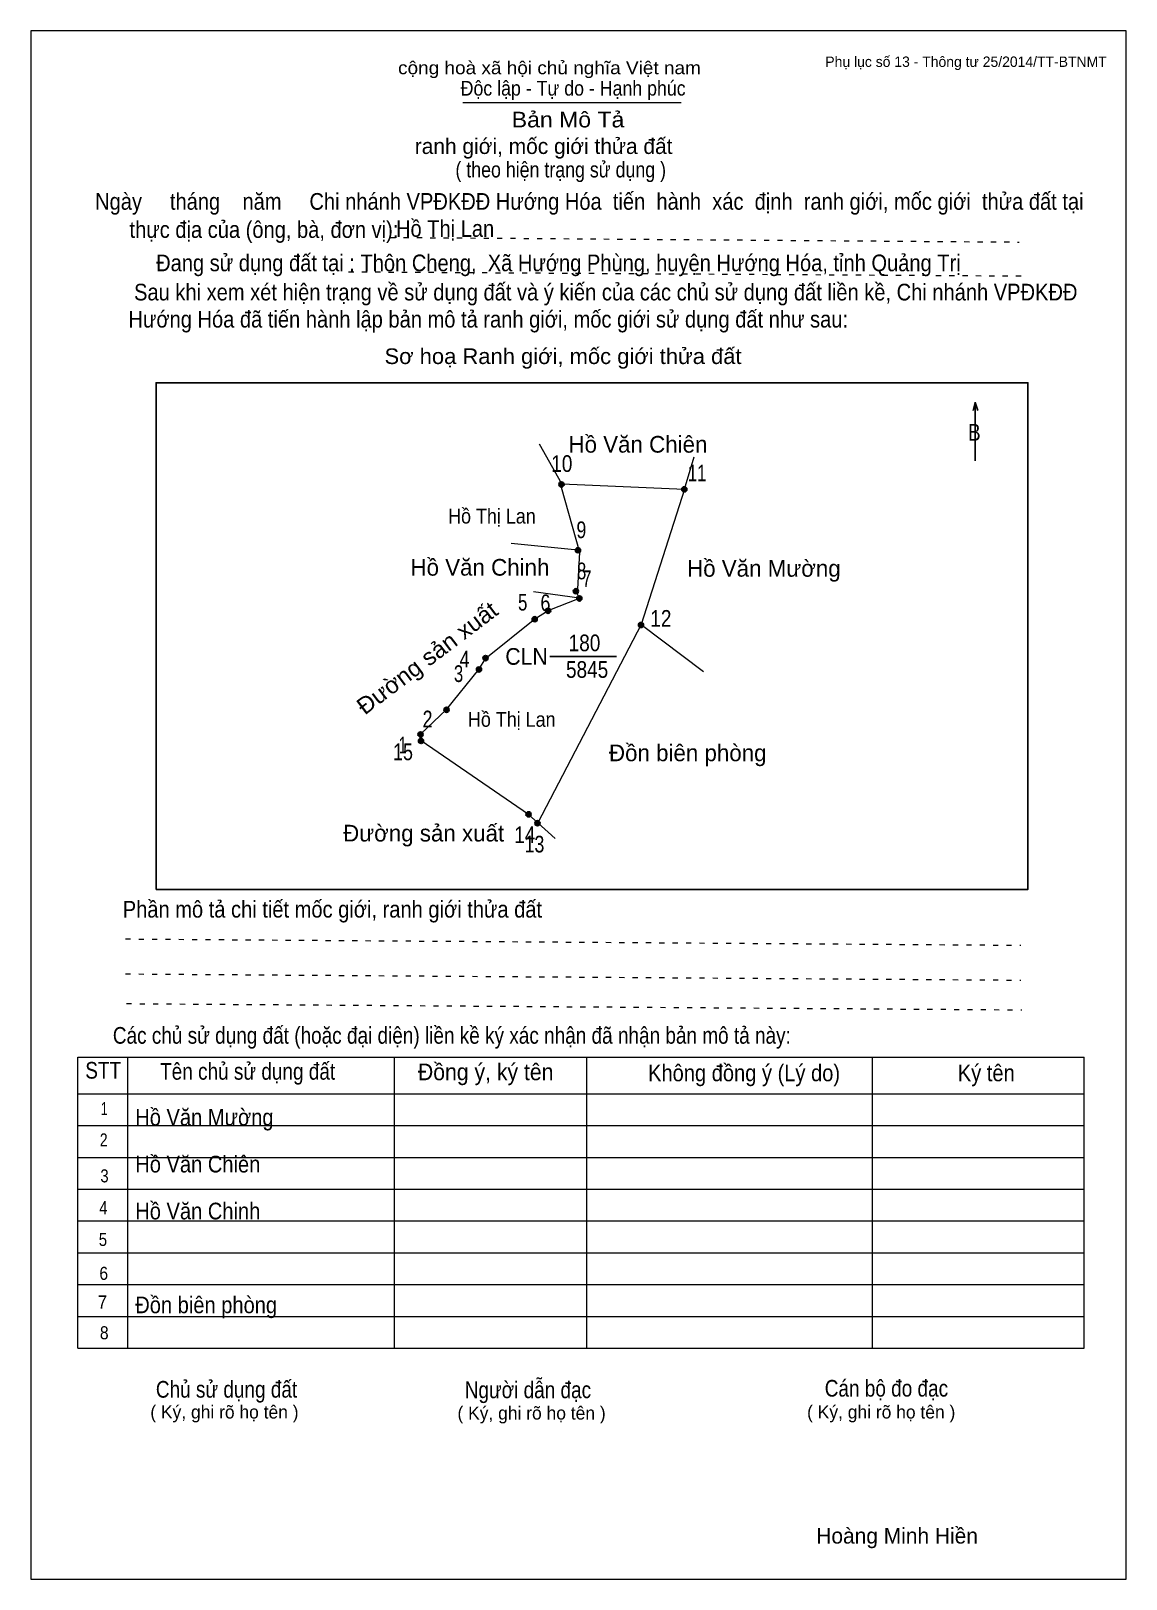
# Model space of a CAD drawing. Header units: centimetres. Extents: x 0 to 21, y 0 to 29.7.
import ezdxf
from ezdxf.enums import TextEntityAlignment as Align

# ---------------------------------------------------------------- set-up
doc = ezdxf.new("R2010")
doc.units = ezdxf.units.CM
doc.header["$LTSCALE"] = 0.13
doc.linetypes.add('DOTTED', pattern=[1.5, 0.3, -1.2])
for name, color, linetype, lineweight in [('1', 7, 'Continuous', 13), ('32', 7, 'Continuous', 25), ('33', 7, 'Continuous', 25), ('6', 7, 'Continuous', 13), ('62', 7, 'Continuous', 13)]:
    doc.layers.add(name, color=color, linetype=linetype, lineweight=lineweight)
for name, color, linetype in [('2', 7, 'Continuous'), ('34', 7, 'Continuous'), ('63', 7, 'Continuous')]:
    doc.layers.add(name, color=color, linetype=linetype)

msp = doc.modelspace()

# ---------------------------------------------------------------- hatches: boundary and pattern name
at = {"layer": '32'}
for points in [[(10.2227, 21.0002, 1), (10.1227, 21.0002, 1)], [(12.5796, 20.9061, 1), (12.4796, 20.9061, 1)], [(10.5395, 19.7383, 1), (10.4395, 19.7383, 1)], [(10.4995, 18.952, 1), (10.3995, 18.952, 1)], [(10.5661, 18.8122, 1), (10.4661, 18.8122, 1)], [(9.7104, 18.414, 1), (9.6104, 18.414, 1)], [(9.9677, 18.5758, 1), (9.8677, 18.5758, 1)], [(11.7491, 18.3023, 1), (11.6491, 18.3023, 1)], [(8.7681, 17.6687, 1), (8.6681, 17.6687, 1)], [(8.6415, 17.4499, 1), (8.5415, 17.4499, 1)], [(8.0194, 16.6764, 1), (7.9194, 16.6764, 1)], [(7.5204, 16.2036, 1), (7.4204, 16.2036, 1)], [(7.5304, 16.0795, 1), (7.4304, 16.0795, 1)], [(9.5915, 14.6701, 1), (9.4915, 14.6701, 1)], [(9.7622, 14.5002, 1), (9.6622, 14.5002, 1)]]:
    msp.add_hatch(color=256, dxfattribs=at).paths.add_polyline_path(points)

# ---------------------------------------------------------------- linework, layer by layer
at = {"layer": '1'}
for p, q in [((10.18, 21.01), (9.75, 21.77)), ((10.49, 19.74), (9.21, 19.87)), ((10.52, 18.82), (9.64, 18.94))]:
    msp.add_line(p, q, dxfattribs=at)
msp.add_lwpolyline([(21, 0), (21, 29.7), (0, 29.7), (0, 0)], close=True, dxfattribs=at)
msp.add_lwpolyline([(10.17, 20.95), (10.52, 19.7), (10.48, 18.99)], dxfattribs=at)
at = {"layer": '32'}
for centre in [(10.1727, 21.0002), (12.5296, 20.9061), (10.4895, 19.7383), (10.4495, 18.952), (10.5161, 18.8122), (9.6604, 18.414), (9.9177, 18.5758), (11.6991, 18.3023), (8.7181, 17.6687), (8.5915, 17.4499), (7.9694, 16.6764), (7.4704, 16.2036), (7.4804, 16.0795), (9.5415, 14.6701), (9.7122, 14.5002)]:
    msp.add_circle(centre, 0.05, dxfattribs=at)
at = {"layer": '33'}
msp.add_line((9.95, 17.7), (11.23, 17.7), dxfattribs=at)
at = {"layer": '6'}
msp.add_line((11.7, 18.31), (12.9, 17.41), dxfattribs=at)
for points in [[(10.18, 21.01), (12.53, 20.91), (12.72, 21.53)], [(12.53, 20.91), (11.7, 18.31), (9.72, 14.51), (10.05, 14.21)], [(9.72, 14.51), (9.54, 14.67), (7.48, 16.08), (7.47, 16.21), (7.97, 16.68), (8.59, 17.45), (8.72, 17.67), (9.66, 18.42), (9.92, 18.58), (10.52, 18.82), (10.45, 18.96)]]:
    msp.add_lwpolyline(points, dxfattribs=at)
at = {"layer": '62'}
for p, q in [((8.28, 28.33), (12.47, 28.33)), ((0.9, 10.01), (20.2, 10.01)), ((0.9, 4.43), (0.9, 10.01)), ((1.86, 4.43), (1.86, 10.01)), ((6.97, 4.43), (6.97, 9.99)), ((10.66, 4.43), (10.66, 9.99)), ((16.14, 4.43), (16.14, 10.01)), ((20.2, 4.43), (20.2, 10.01)), ((0.9, 9.31), (20.2, 9.31)), ((0.9, 8.7), (20.2, 8.7)), ((0.9, 8.09), (20.2, 8.09)), ((0.9, 7.48), (20.2, 7.48)), ((0.9, 6.87), (20.2, 6.87)), ((0.9, 6.26), (20.2, 6.26)), ((0.9, 5.65), (20.2, 5.65)), ((0.9, 5.04), (20.2, 5.04)), ((0.9, 4.43), (20.2, 4.43))]:
    msp.add_line(p, q, dxfattribs=at)
at = {"layer": '62', "linetype": 'DOTTED'}
for p, q in [((6.89, 25.74), (18.95, 25.65)), ((6.09, 25.08), (19.04, 25)), ((1.81, 12.28), (18.98, 12.16)), ((1.81, 11.61), (18.98, 11.49)), ((1.83, 11.04), (19, 10.92))]:
    msp.add_line(p, q, dxfattribs=at)
at = {"layer": '62', "lineweight": 25}
for p, q in [((18.11, 22.58), (18.11, 21.45)), ((18.11, 22.57), (18.07, 22.42)), ((18.11, 22.57), (18.16, 22.42))]:
    msp.add_line(p, q, dxfattribs=at)
msp.add_lwpolyline([(2.4, 13.23), (19.12, 13.23), (19.12, 22.95), (2.4, 22.95)], close=True, dxfattribs=at)

# ---------------------------------------------------------------- texts
at = {"layer": '2', "width": 0.9}
for p in [(8.84, 20.25), (9.22, 16.35)]:
    msp.add_text('Hồ Thị Lan', height=0.2854, dxfattribs=at).set_placement(p, align=Align.CENTER)
at = {"layer": '32'}
for s, width, p in [('10', 0.85, (10.18, 21.24)), ('11', 0.75, (12.775, 21.06)), ('9', 0.8, (10.555, 19.97)), ('8', 0.75, (10.56, 19.18)), ('7', 0.75, (10.66, 19.03)), ('5', 0.75, (9.43, 18.58)), ('6', 0.8, (9.865, 18.57)), ('12', 0.85, (12.08, 18.27)), ('3', 0.75, (8.2, 17.21)), ('4', 0.8, (8.315, 17.49)), ('2', 0.8, (7.605, 16.34)), ('1', 0.65, (7.13, 15.84)), ('15', 0.8, (7.135, 15.71)), ('14', 0.85, (9.47, 14.12)), ('13', 0.8, (9.655, 13.94))]:
    msp.add_text(s, height=0.32, dxfattribs=dict(at, width=width)).set_placement(p, align=Align.CENTER)
at = {"layer": '33'}
for s, p in [('Hồ Văn Chiên', (11.64, 21.61)), ('Hồ Văn Chinh', (8.61, 19.25)), ('Hồ Văn Mường', (14.055, 19.23)), ('Đồn biên phòng', (12.595, 15.69)), ('Đường sản xuất', (7.53, 14.15))]:
    msp.add_text(s, height=0.32, dxfattribs=at).set_placement(p, align=Align.CENTER)
at = {"layer": '33', "width": 1.05}
msp.add_text('Đường sản xuất', height=0.3199, rotation=37.117, dxfattribs=at).set_placement((7.6935, 17.5437), align=Align.CENTER)
at = {"layer": '33', "width": 0.85}
for s, p in [('180', (10.615, 17.8)), ('5845', (10.665, 17.29))]:
    msp.add_text(s, height=0.32, dxfattribs=at).set_placement(p, align=Align.CENTER)
at = {"layer": '33', "width": 0.95}
msp.add_text('CLN', height=0.32, dxfattribs=at).set_placement((9.91, 17.54), align=Align.RIGHT)
at = {"layer": '34', "width": 0.9}
for s, p in [('Hồ Thị Lan', (7, 25.75)), ('Hồ Văn Mường', (2, 8.7)), ('Hồ Văn Chiên', (2, 7.8)), ('Hồ Văn Chinh', (2, 6.9)), ('Đồn biên phòng', (2, 5.1))]:
    msp.add_text(s, height=0.32, dxfattribs=at).set_placement(p)
at = {"layer": '62'}
for s, height, width, p in [('cộng hoà xã hội chủ nghĩa Việt nam', 0.2474, 1.1, (7.04, 28.87)), ('Độc lập - Tự do - Hạnh phúc', 0.2828, 0.9, (8.24, 28.46)), ('Bản Mô Tả', 0.3, 1.1, (9.22, 27.85)), ('( theo hiện trạng sử dụng )', 0.3, 0.85, (8.14, 26.89)), ('Ngày     tháng    năm     Chi nhánh VPĐKĐĐ Hướng Hóa  tiến  hành  xác  định  ranh giới, mốc giới  thửa đất tại ', 0.32, 0.9, (1.23, 26.27)), ('thực địa của (ông, bà, đơn vị): ', 0.32, 0.9, (1.89, 25.73)), ('Đang sử dụng đất tại : Thôn Cheng,  Xã Hướng Phùng, huyện Hướng Hóa, tỉnh Quảng Trị', 0.32, 0.9, (2.4, 25.09)), (' Sau khi xem xét hiện trạng về sử dụng đất và ý kiến của các chủ sử dụng đất liền kề, Chi nhánh VPĐKĐĐ ', 0.32, 0.9, (1.87, 24.53)), ('Hướng Hóa đã tiến hành lập bản mô tả ranh giới, mốc giới sử dụng đất như sau:', 0.32, 0.9, (1.87, 24.01)), ('Sơ hoạ Ranh giới, mốc giới thửa đất', 0.3, 1.05, (6.78, 23.31)), ('B', 0.32, 0.85, (17.97, 21.84)), ('Phần mô tả chi tiết mốc giới, ranh giới thửa đất ', 0.32, 0.9, (1.76, 12.69)), ('Các chủ sử dụng đất (hoặc đại diện) liền kề ký xác nhận đã nhận bản mô tả này:', 0.32, 0.85, (1.57, 10.27))]:
    msp.add_text(s, height=height, dxfattribs=dict(at, width=width)).set_placement(p)
msp.add_text('ranh giới, mốc giới thửa đất', height=0.3, dxfattribs=at).set_placement((7.36, 27.34))
for s, height, width, p in [('STT', 0.32, 0.85, (1.385, 9.6)), ('Tên chủ sử dụng đất', 0.32, 0.85, (4.155, 9.58)), ('Đồng ý, ký tên', 0.32, 0.95, (8.72, 9.57)), ('Không đồng ý (Lý do)', 0.32, 0.9, (13.675, 9.55)), ('Ký tên', 0.32, 0.9, (18.32, 9.55)), ('1', 0.25, 0.7, (1.405, 8.9)), ('2', 0.25, 0.8, (1.395, 8.3)), ('3', 0.25, 0.85, (1.41, 7.61)), ('4', 0.25, 0.85, (1.39, 7)), ('5', 0.25, 0.85, (1.38, 6.39)), ('6', 0.25, 0.9, (1.395, 5.74)), ('7', 0.25, 0.95, (1.37, 5.19)), ('8', 0.25, 0.9, (1.405, 4.6)), ('Người dẫn đạc', 0.32, 0.85, (9.53, 3.47)), ('Chủ sử dụng đất', 0.32, 0.85, (3.75, 3.48)), ('Cán bộ đo đạc', 0.32, 0.85, (16.405, 3.5))]:
    msp.add_text(s, height=height, dxfattribs=dict(at, width=width)).set_placement(p, align=Align.CENTER)
for p in [(3.71, 3.08), (9.6, 3.06), (16.305, 3.08)]:
    msp.add_text('( Ký, ghi rõ họ tên )', height=0.25, dxfattribs=at).set_placement(p, align=Align.CENTER)
at = {"layer": '63'}
msp.add_text('Phụ lục số 13 - Thông tư 25/2014/TT-BTNMT', height=0.2, dxfattribs=at).set_placement((20.63, 29.01), align=Align.RIGHT)
msp.add_text('Hoàng Minh Hiền', height=0.3, dxfattribs=at).set_placement((16.61, 0.68), align=Align.CENTER)

doc.saveas('drawing.dxf')
